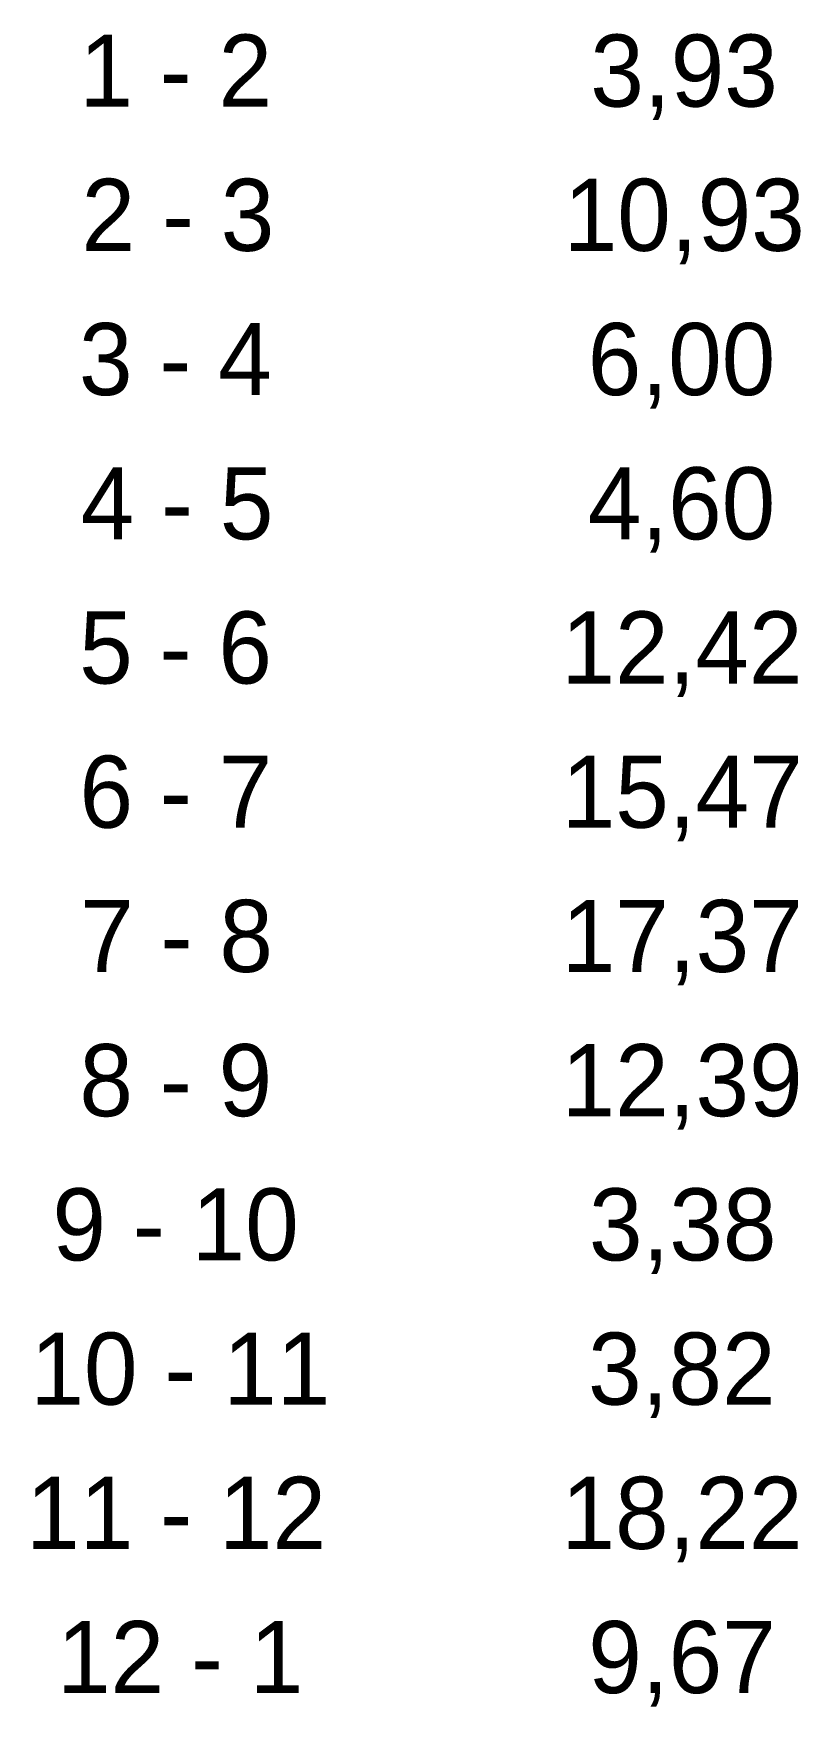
# Model space of a CAD drawing. Extents: x 547918 to 549125, y 1836836 to 1838113.
# Drawn here: x 547918.13 to 547935.8, y 1836836.02 to 1836874.52 of the extents above.
import ezdxf

# ---------------------------------------------------------------- set-up
doc = ezdxf.new("R2010")
doc.units = 0
doc.layers.add('Level 52', color=7, linetype='Continuous')

msp = doc.modelspace()

# ---------------------------------------------------------------- texts
at = {"layer": 'Level 52'}
for s, p in [('1 - 2', (547919.186, 1836872.839)), ('3,93', (547930.954, 1836872.839)), ('2 - 3', (547919.237, 1836869.52)), ('10,93', (547930.341, 1836869.52)), ('3 - 4', (547919.177, 1836866.201)), ('6,00', (547930.896, 1836866.201)), ('4 - 5', (547919.216, 1836862.882)), ('4,60', (547930.896, 1836862.882)), ('5 - 6', (547919.182, 1836859.564)), ('12,42', (547930.29, 1836859.564)), ('6 - 7', (547919.19, 1836856.245)), ('15,47', (547930.294, 1836856.245)), ('7 - 8', (547919.205, 1836852.926)), ('17,37', (547930.294, 1836852.926)), ('8 - 9', (547919.187, 1836849.607)), ('12,39', (547930.292, 1836849.607)), ('9 - 10', (547918.566, 1836846.288)), ('3,38', (547930.923, 1836846.288)), ('10 - 11', (547918.059, 1836842.969)), ('3,82', (547930.903, 1836842.969)), ('11 - 12', (547917.96, 1836839.65)), ('18,22', (547930.29, 1836839.65)), ('12 - 1', (547918.672, 1836836.332)), ('9,67', (547930.907, 1836836.332))]:
    msp.add_text(s, height=1.6594, dxfattribs=at).set_placement(p)

doc.saveas('drawing.dxf')
